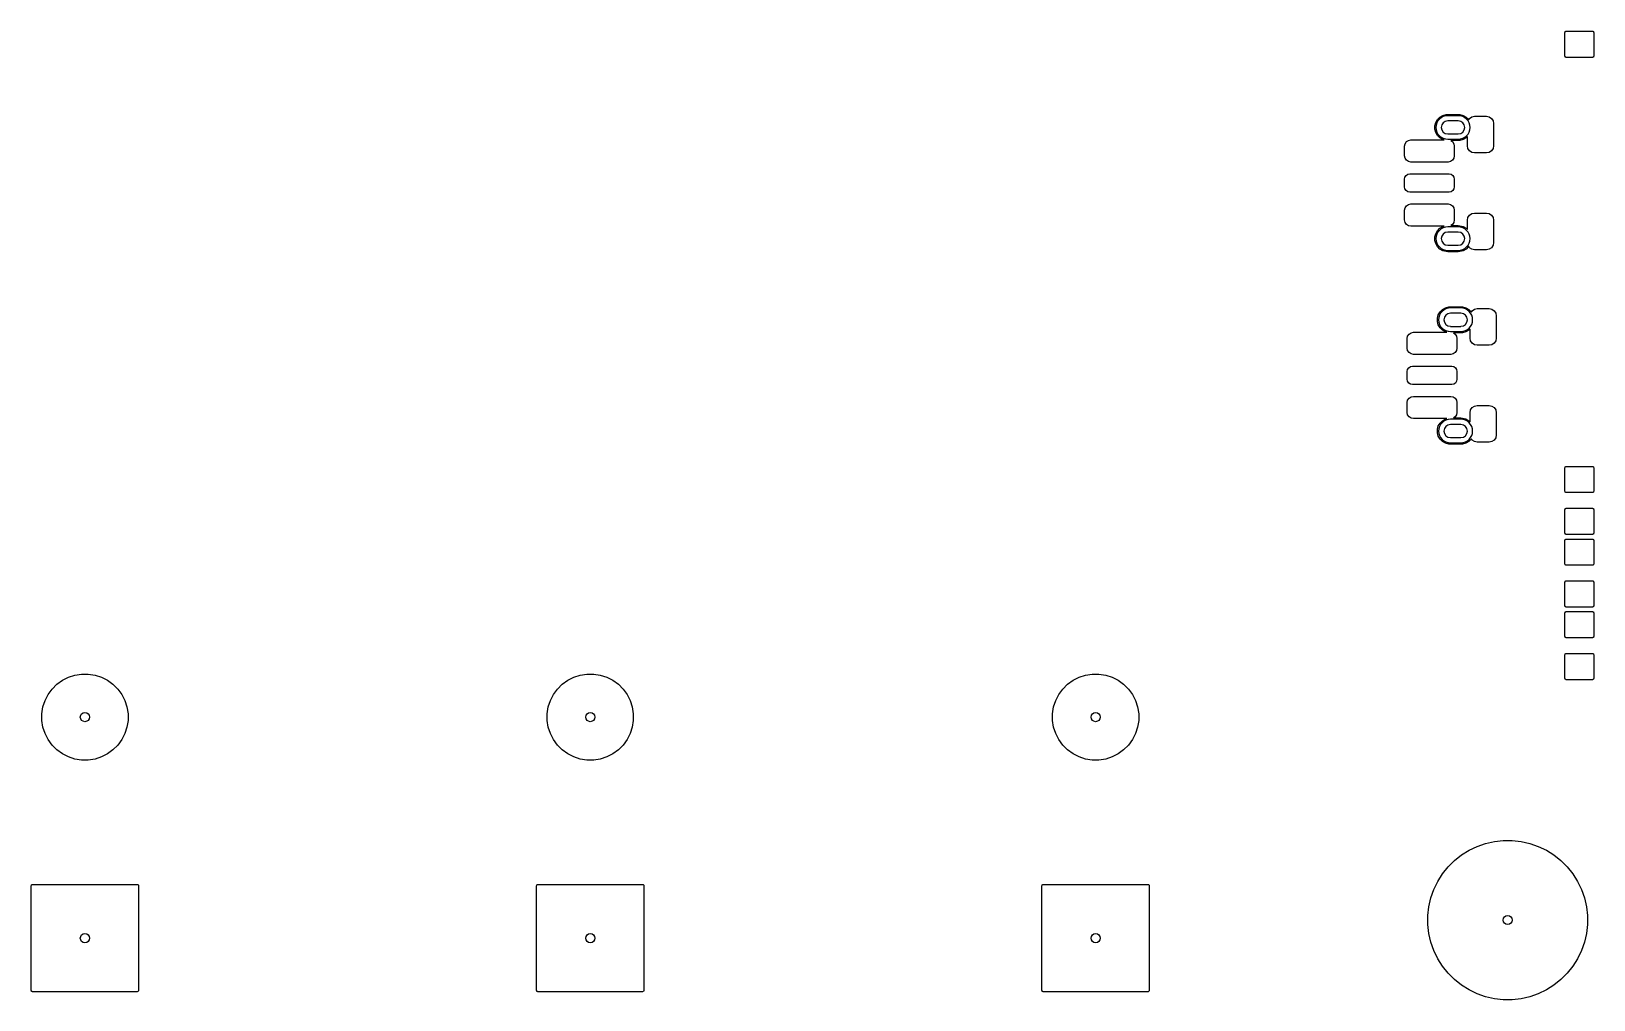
# Model space of a CAD drawing. Header units: inches. Extents: x 0.27 to 5.32, y 0.17 to 3.21.
# Drawn here: x 2.97 to 5.319, y 0.17 to 1.627 of the extents above; entities that cross this region are included whole.
import ezdxf

# ---------------------------------------------------------------- set-up
doc = ezdxf.new("R2010")
doc.units = ezdxf.units.IN
doc.header["$MEASUREMENT"] = 0
doc.layers.add('BLACK', color=250, linetype='CONTINUOUS')

msp = doc.modelspace()

# ---------------------------------------------------------------- linework, layer by layer
at = {"layer": 'BLACK', "linetype": 'CONTINUOUS'}
for p, q in [((5.276, 1.625), (5.2762, 1.6258)), ((5.276, 1.5896), (5.276, 1.625)), ((5.2762, 1.6258), (5.2766, 1.6264)), ((5.2766, 1.6264), (5.2772, 1.6269)), ((5.2772, 1.6269), (5.278, 1.627)), ((5.278, 1.627), (5.3174, 1.627)), ((5.3174, 1.627), (5.3181, 1.6269)), ((5.3181, 1.6269), (5.3188, 1.6264)), ((5.3188, 1.6264), (5.3192, 1.6258)), ((5.3192, 1.6258), (5.3193, 1.625)), ((5.3193, 1.625), (5.3193, 1.5896)), ((5.2762, 1.5889), (5.276, 1.5896)), ((5.2766, 1.5882), (5.2762, 1.5889)), ((5.2772, 1.5878), (5.2766, 1.5882)), ((5.278, 1.5876), (5.2772, 1.5878)), ((5.3174, 1.5876), (5.278, 1.5876)), ((5.3181, 1.5878), (5.3174, 1.5876)), ((5.3188, 1.5882), (5.3181, 1.5878)), ((5.3192, 1.5889), (5.3188, 1.5882)), ((5.3193, 1.5896), (5.3192, 1.5889)), ((5.0803, 1.4849), (5.0817, 1.4899)), ((5.0803, 1.4798), (5.0803, 1.4849)), ((5.0817, 1.4899), (5.0842, 1.4943)), ((5.0842, 1.4943), (5.0879, 1.4979)), ((5.0879, 1.4979), (5.0923, 1.5005)), ((5.0923, 1.5005), (5.0973, 1.5018)), ((5.0973, 1.5018), (5.0998, 1.502)), ((5.0998, 1.502), (5.1156, 1.502)), ((5.1156, 1.5), (5.0998, 1.5)), ((5.1156, 1.502), (5.1182, 1.5018)), ((5.1182, 1.5018), (5.1231, 1.5005)), ((5.1231, 1.5005), (5.1276, 1.4979)), ((5.1276, 1.4979), (5.1312, 1.4943)), ((5.1312, 1.4943), (5.1313, 1.4941)), ((5.1313, 1.4941), (5.1325, 1.4959)), ((5.1325, 1.4959), (5.1361, 1.4982)), ((5.1361, 1.4982), (5.1402, 1.4991)), ((5.1402, 1.4991), (5.1579, 1.4991)), ((5.1579, 1.4991), (5.1621, 1.4982)), ((5.1621, 1.4982), (5.1656, 1.4959)), ((5.1656, 1.4959), (5.1679, 1.4924)), ((5.1679, 1.4924), (5.1687, 1.4882)), ((5.1687, 1.4882), (5.1687, 1.4548)), ((5.0349, 1.4543), (5.0356, 1.4578)), ((5.0356, 1.4578), (5.0376, 1.4609)), ((5.0376, 1.4609), (5.0407, 1.4629)), ((5.0407, 1.4629), (5.0442, 1.4636)), ((5.0442, 1.4636), (5.0942, 1.4636)), ((5.0817, 1.4748), (5.0803, 1.4798)), ((5.0842, 1.4703), (5.0817, 1.4748)), ((5.0879, 1.4667), (5.0842, 1.4703)), ((5.0923, 1.4641), (5.0879, 1.4667)), ((5.0942, 1.4636), (5.0923, 1.4641)), ((5.0998, 1.4646), (5.1156, 1.4646)), ((5.1156, 1.4626), (5.1043, 1.4626)), ((5.1043, 1.4626), (5.1069, 1.4609)), ((5.1069, 1.4609), (5.109, 1.4578)), ((5.109, 1.4578), (5.1097, 1.4543)), ((5.1182, 1.4628), (5.1156, 1.4626)), ((5.1231, 1.4641), (5.1182, 1.4628)), ((5.1276, 1.4667), (5.1231, 1.4641)), ((5.1294, 1.4685), (5.1276, 1.4667)), ((5.1294, 1.4548), (5.1294, 1.4685)), ((5.0349, 1.4395), (5.0349, 1.4543)), ((5.0356, 1.4359), (5.0349, 1.4395)), ((5.0376, 1.4329), (5.0356, 1.4359)), ((5.109, 1.4359), (5.1069, 1.4329)), ((5.1097, 1.4395), (5.109, 1.4359)), ((5.1097, 1.4543), (5.1097, 1.4395)), ((5.1302, 1.4506), (5.1294, 1.4548)), ((5.1325, 1.4471), (5.1302, 1.4506)), ((5.1361, 1.4448), (5.1325, 1.4471)), ((5.1402, 1.4439), (5.1361, 1.4448)), ((5.1579, 1.4439), (5.1402, 1.4439)), ((5.1621, 1.4448), (5.1579, 1.4439)), ((5.1656, 1.4471), (5.1621, 1.4448)), ((5.1679, 1.4506), (5.1656, 1.4471)), ((5.1687, 1.4548), (5.1679, 1.4506)), ((5.0355, 1.4076), (5.0372, 1.4101)), ((5.0372, 1.4101), (5.0397, 1.4118)), ((5.0407, 1.4309), (5.0376, 1.4329)), ((5.0397, 1.4118), (5.0428, 1.4124)), ((5.0442, 1.4302), (5.0407, 1.4309)), ((5.0428, 1.4124), (5.1018, 1.4124)), ((5.1003, 1.4302), (5.0442, 1.4302)), ((5.1039, 1.4309), (5.1003, 1.4302)), ((5.1018, 1.4124), (5.1048, 1.4118)), ((5.1069, 1.4329), (5.1039, 1.4309)), ((5.1048, 1.4118), (5.1074, 1.4101)), ((5.1074, 1.4101), (5.1091, 1.4076)), ((5.0349, 1.4046), (5.0355, 1.4076)), ((5.0349, 1.3928), (5.0349, 1.4046)), ((5.0355, 1.3897), (5.0349, 1.3928)), ((5.0372, 1.3872), (5.0355, 1.3897)), ((5.0397, 1.3855), (5.0372, 1.3872)), ((5.1074, 1.3872), (5.1048, 1.3855)), ((5.1091, 1.3897), (5.1074, 1.3872)), ((5.1091, 1.4076), (5.1097, 1.4046)), ((5.1097, 1.3928), (5.1091, 1.3897)), ((5.1097, 1.4046), (5.1097, 1.3928)), ((5.0356, 1.3614), (5.0376, 1.3644)), ((5.0376, 1.3644), (5.0407, 1.3665)), ((5.0428, 1.3849), (5.0397, 1.3855)), ((5.0407, 1.3665), (5.0442, 1.3672)), ((5.1018, 1.3849), (5.0428, 1.3849)), ((5.0442, 1.3672), (5.1003, 1.3672)), ((5.1003, 1.3672), (5.1039, 1.3665)), ((5.1048, 1.3855), (5.1018, 1.3849)), ((5.1039, 1.3665), (5.1069, 1.3644)), ((5.1069, 1.3644), (5.109, 1.3614)), ((5.0349, 1.3578), (5.0356, 1.3614)), ((5.0349, 1.3431), (5.0349, 1.3578)), ((5.0356, 1.3395), (5.0349, 1.3431)), ((5.0376, 1.3364), (5.0356, 1.3395)), ((5.109, 1.3395), (5.1069, 1.3364)), ((5.109, 1.3614), (5.1097, 1.3578)), ((5.1097, 1.3431), (5.109, 1.3395)), ((5.1097, 1.3578), (5.1097, 1.3431)), ((5.1294, 1.3426), (5.1302, 1.3467)), ((5.1294, 1.3288), (5.1294, 1.3426)), ((5.1302, 1.3467), (5.1325, 1.3502)), ((5.1325, 1.3502), (5.1361, 1.3526)), ((5.1361, 1.3526), (5.1402, 1.3534)), ((5.1402, 1.3534), (5.1579, 1.3534)), ((5.1579, 1.3534), (5.1621, 1.3526)), ((5.1621, 1.3526), (5.1656, 1.3502)), ((5.1656, 1.3502), (5.1679, 1.3467)), ((5.1679, 1.3467), (5.1687, 1.3426)), ((5.1687, 1.3426), (5.1687, 1.3091)), ((5.0407, 1.3344), (5.0376, 1.3364)), ((5.0442, 1.3337), (5.0407, 1.3344)), ((5.0942, 1.3337), (5.0442, 1.3337)), ((5.0803, 1.3176), (5.0817, 1.3225)), ((5.0803, 1.3124), (5.0803, 1.3176)), ((5.0817, 1.3225), (5.0842, 1.327)), ((5.0842, 1.327), (5.0879, 1.3306)), ((5.0879, 1.3306), (5.0923, 1.3332)), ((5.0923, 1.3332), (5.0942, 1.3337)), ((5.1156, 1.3327), (5.0998, 1.3327)), ((5.1069, 1.3364), (5.1043, 1.3347)), ((5.1043, 1.3347), (5.1156, 1.3347)), ((5.1156, 1.3347), (5.1182, 1.3345)), ((5.1182, 1.3345), (5.1231, 1.3332)), ((5.1231, 1.3332), (5.1276, 1.3306)), ((5.1276, 1.3306), (5.1294, 1.3288)), ((5.0817, 1.3075), (5.0803, 1.3124)), ((5.0842, 1.303), (5.0817, 1.3075)), ((5.0879, 1.2994), (5.0842, 1.303)), ((5.0923, 1.2968), (5.0879, 1.2994)), ((5.0973, 1.2955), (5.0923, 1.2968)), ((5.0998, 1.2953), (5.0973, 1.2955)), ((5.0998, 1.2973), (5.1156, 1.2973)), ((5.1156, 1.2953), (5.0998, 1.2953)), ((5.1182, 1.2955), (5.1156, 1.2953)), ((5.1231, 1.2968), (5.1182, 1.2955)), ((5.1276, 1.2994), (5.1231, 1.2968)), ((5.1312, 1.303), (5.1276, 1.2994)), ((5.1313, 1.3032), (5.1312, 1.303)), ((5.1325, 1.3014), (5.1313, 1.3032)), ((5.1361, 1.2991), (5.1325, 1.3014)), ((5.1402, 1.2983), (5.1361, 1.2991)), ((5.1579, 1.2983), (5.1402, 1.2983)), ((5.1621, 1.2991), (5.1579, 1.2983)), ((5.1656, 1.3014), (5.1621, 1.2991)), ((5.1679, 1.305), (5.1656, 1.3014)), ((5.1687, 1.3091), (5.1679, 1.305)), ((5.0843, 1.1955), (5.0856, 1.2005)), ((5.0856, 1.2005), (5.0882, 1.2049)), ((5.0882, 1.2049), (5.0918, 1.2086)), ((5.0918, 1.2086), (5.0962, 1.2111)), ((5.0962, 1.2111), (5.1012, 1.2125)), ((5.1012, 1.2125), (5.1038, 1.2126)), ((5.1038, 1.2126), (5.1195, 1.2126)), ((5.1195, 1.2107), (5.1038, 1.2107)), ((5.1195, 1.2126), (5.1221, 1.2125)), ((5.1221, 1.2125), (5.1271, 1.2111)), ((5.1271, 1.2111), (5.1315, 1.2086)), ((5.1315, 1.2086), (5.1351, 1.2049)), ((5.1351, 1.2049), (5.1353, 1.2047)), ((5.1353, 1.2047), (5.1365, 1.2065)), ((5.1365, 1.2065), (5.14, 1.2089)), ((5.14, 1.2089), (5.1441, 1.2097)), ((5.1441, 1.2097), (5.1619, 1.2097)), ((5.1619, 1.2097), (5.166, 1.2089)), ((5.166, 1.2089), (5.1695, 1.2065)), ((5.1695, 1.2065), (5.1719, 1.203)), ((5.1719, 1.203), (5.1727, 1.1989)), ((5.1727, 1.1989), (5.1727, 1.1654)), ((5.0843, 1.1904), (5.0843, 1.1955)), ((5.0856, 1.1854), (5.0843, 1.1904)), ((5.0882, 1.181), (5.0856, 1.1854)), ((5.0918, 1.1773), (5.0882, 1.181)), ((5.0962, 1.1748), (5.0918, 1.1773)), ((5.0982, 1.1743), (5.0962, 1.1748)), ((5.1038, 1.1752), (5.1195, 1.1752)), ((5.1271, 1.1748), (5.1221, 1.1734)), ((5.1315, 1.1773), (5.1271, 1.1748)), ((5.1333, 1.1791), (5.1315, 1.1773)), ((5.1333, 1.1654), (5.1333, 1.1791)), ((5.0388, 1.1649), (5.0395, 1.1685)), ((5.0388, 1.1501), (5.0388, 1.1649)), ((5.0395, 1.1685), (5.0416, 1.1715)), ((5.0416, 1.1715), (5.0446, 1.1735)), ((5.0446, 1.1735), (5.0482, 1.1743)), ((5.0482, 1.1743), (5.0982, 1.1743)), ((5.1195, 1.1733), (5.1083, 1.1733)), ((5.1083, 1.1733), (5.1109, 1.1715)), ((5.1109, 1.1715), (5.1129, 1.1685)), ((5.1129, 1.1685), (5.1136, 1.1649)), ((5.1136, 1.1649), (5.1136, 1.1501)), ((5.1221, 1.1734), (5.1195, 1.1733)), ((5.1341, 1.1613), (5.1333, 1.1654)), ((5.1365, 1.1577), (5.1341, 1.1613)), ((5.14, 1.1554), (5.1365, 1.1577)), ((5.1441, 1.1546), (5.14, 1.1554)), ((5.1619, 1.1546), (5.1441, 1.1546)), ((5.166, 1.1554), (5.1619, 1.1546)), ((5.1695, 1.1577), (5.166, 1.1554)), ((5.1719, 1.1613), (5.1695, 1.1577)), ((5.1727, 1.1654), (5.1719, 1.1613)), ((5.0395, 1.1466), (5.0388, 1.1501)), ((5.0416, 1.1435), (5.0395, 1.1466)), ((5.0446, 1.1415), (5.0416, 1.1435)), ((5.0482, 1.1408), (5.0446, 1.1415)), ((5.1043, 1.1408), (5.0482, 1.1408)), ((5.1078, 1.1415), (5.1043, 1.1408)), ((5.1109, 1.1435), (5.1078, 1.1415)), ((5.1129, 1.1466), (5.1109, 1.1435)), ((5.1136, 1.1501), (5.1129, 1.1466)), ((5.0388, 1.1152), (5.0394, 1.1182)), ((5.0388, 1.1034), (5.0388, 1.1152)), ((5.0394, 1.1182), (5.0411, 1.1208)), ((5.0411, 1.1208), (5.0437, 1.1225)), ((5.0437, 1.1225), (5.0467, 1.1231)), ((5.0467, 1.1231), (5.1057, 1.1231)), ((5.1057, 1.1231), (5.1088, 1.1225)), ((5.1088, 1.1225), (5.1113, 1.1208)), ((5.1113, 1.1208), (5.113, 1.1182)), ((5.113, 1.1182), (5.1136, 1.1152)), ((5.1136, 1.1152), (5.1136, 1.1034)), ((5.0394, 1.1004), (5.0388, 1.1034)), ((5.0411, 1.0978), (5.0394, 1.1004)), ((5.0437, 1.0961), (5.0411, 1.0978)), ((5.0467, 1.0955), (5.0437, 1.0961)), ((5.1057, 1.0955), (5.0467, 1.0955)), ((5.1088, 1.0961), (5.1057, 1.0955)), ((5.1113, 1.0978), (5.1088, 1.0961)), ((5.113, 1.1004), (5.1113, 1.0978)), ((5.1136, 1.1034), (5.113, 1.1004)), ((5.0388, 1.0684), (5.0395, 1.072)), ((5.0388, 1.0537), (5.0388, 1.0684)), ((5.0395, 1.072), (5.0416, 1.0751)), ((5.0416, 1.0751), (5.0446, 1.0771)), ((5.0446, 1.0771), (5.0482, 1.0778)), ((5.0482, 1.0778), (5.1043, 1.0778)), ((5.1043, 1.0778), (5.1078, 1.0771)), ((5.1078, 1.0771), (5.1109, 1.0751)), ((5.1109, 1.0751), (5.1129, 1.072)), ((5.1129, 1.072), (5.1136, 1.0684)), ((5.1136, 1.0684), (5.1136, 1.0537)), ((5.1333, 1.0532), (5.1341, 1.0573)), ((5.1341, 1.0573), (5.1365, 1.0608)), ((5.1365, 1.0608), (5.14, 1.0632)), ((5.14, 1.0632), (5.1441, 1.064)), ((5.1441, 1.064), (5.1619, 1.064)), ((5.1619, 1.064), (5.166, 1.0632)), ((5.166, 1.0632), (5.1695, 1.0608)), ((5.1695, 1.0608), (5.1719, 1.0573)), ((5.1719, 1.0573), (5.1727, 1.0532)), ((5.0395, 1.0501), (5.0388, 1.0537)), ((5.0416, 1.0471), (5.0395, 1.0501)), ((5.0446, 1.045), (5.0416, 1.0471)), ((5.0482, 1.0443), (5.0446, 1.045)), ((5.0982, 1.0443), (5.0482, 1.0443)), ((5.0856, 1.0332), (5.0882, 1.0376)), ((5.0882, 1.0376), (5.0918, 1.0412)), ((5.0918, 1.0412), (5.0962, 1.0438)), ((5.0962, 1.0438), (5.0982, 1.0443)), ((5.1195, 1.0433), (5.1038, 1.0433)), ((5.1109, 1.0471), (5.1083, 1.0453)), ((5.1083, 1.0453), (5.1195, 1.0453)), ((5.1129, 1.0501), (5.1109, 1.0471)), ((5.1136, 1.0537), (5.1129, 1.0501)), ((5.1195, 1.0453), (5.1221, 1.0451)), ((5.1221, 1.0451), (5.1271, 1.0438)), ((5.1271, 1.0438), (5.1315, 1.0412)), ((5.1315, 1.0412), (5.1333, 1.0395)), ((5.1333, 1.0395), (5.1333, 1.0532)), ((5.1727, 1.0532), (5.1727, 1.0197)), ((5.0843, 1.0282), (5.0856, 1.0332)), ((5.0843, 1.0231), (5.0843, 1.0282)), ((5.0856, 1.0181), (5.0843, 1.0231)), ((5.0882, 1.0136), (5.0856, 1.0181)), ((5.0918, 1.01), (5.0882, 1.0136)), ((5.1351, 1.0136), (5.1315, 1.01)), ((5.1353, 1.0139), (5.1351, 1.0136)), ((5.1365, 1.0121), (5.1353, 1.0139)), ((5.14, 1.0097), (5.1365, 1.0121)), ((5.1695, 1.0121), (5.166, 1.0097)), ((5.1719, 1.0156), (5.1695, 1.0121)), ((5.1727, 1.0197), (5.1719, 1.0156)), ((5.0962, 1.0074), (5.0918, 1.01)), ((5.1012, 1.0061), (5.0962, 1.0074)), ((5.1038, 1.0059), (5.1012, 1.0061)), ((5.1038, 1.0079), (5.1195, 1.0079)), ((5.1195, 1.0059), (5.1038, 1.0059)), ((5.1221, 1.0061), (5.1195, 1.0059)), ((5.1271, 1.0074), (5.1221, 1.0061)), ((5.1315, 1.01), (5.1271, 1.0074)), ((5.1441, 1.0089), (5.14, 1.0097)), ((5.1619, 1.0089), (5.1441, 1.0089)), ((5.166, 1.0097), (5.1619, 1.0089)), ((5.276, 0.9705), (5.2762, 0.9713)), ((5.276, 0.9351), (5.276, 0.9705)), ((5.2762, 0.9713), (5.2766, 0.9719)), ((5.2766, 0.9719), (5.2772, 0.9723)), ((5.2772, 0.9723), (5.278, 0.9725)), ((5.278, 0.9725), (5.3174, 0.9725)), ((5.3174, 0.9725), (5.3181, 0.9723)), ((5.3181, 0.9723), (5.3188, 0.9719)), ((5.3188, 0.9719), (5.3192, 0.9713)), ((5.3192, 0.9713), (5.3193, 0.9705)), ((5.3193, 0.9705), (5.3193, 0.9351)), ((5.2762, 0.9343), (5.276, 0.9351)), ((5.2766, 0.9337), (5.2762, 0.9343)), ((5.2772, 0.9333), (5.2766, 0.9337)), ((5.278, 0.9331), (5.2772, 0.9333)), ((5.3174, 0.9331), (5.278, 0.9331)), ((5.3181, 0.9333), (5.3174, 0.9331)), ((5.3188, 0.9337), (5.3181, 0.9333)), ((5.3192, 0.9343), (5.3188, 0.9337)), ((5.3193, 0.9351), (5.3192, 0.9343)), ((5.276, 0.9075), (5.2762, 0.9083)), ((5.276, 0.8721), (5.276, 0.9075)), ((5.2762, 0.9083), (5.2766, 0.9089)), ((5.2766, 0.9089), (5.2772, 0.9093)), ((5.2772, 0.9093), (5.278, 0.9095)), ((5.278, 0.9095), (5.3174, 0.9095)), ((5.3174, 0.9095), (5.3181, 0.9093)), ((5.3181, 0.9093), (5.3188, 0.9089)), ((5.3188, 0.9089), (5.3192, 0.9083)), ((5.3192, 0.9083), (5.3193, 0.9075)), ((5.3193, 0.9075), (5.3193, 0.8721)), ((5.2762, 0.8713), (5.276, 0.8721)), ((5.2766, 0.8707), (5.2762, 0.8713)), ((5.2772, 0.8703), (5.2766, 0.8707)), ((5.278, 0.8701), (5.2772, 0.8703)), ((5.3174, 0.8701), (5.278, 0.8701)), ((5.3181, 0.8703), (5.3174, 0.8701)), ((5.3188, 0.8707), (5.3181, 0.8703)), ((5.3192, 0.8713), (5.3188, 0.8707)), ((5.3193, 0.8721), (5.3192, 0.8713)), ((5.276, 0.8613), (5.2762, 0.862)), ((5.276, 0.8258), (5.276, 0.8613)), ((5.2762, 0.862), (5.2766, 0.8627)), ((5.2766, 0.8627), (5.2772, 0.8631)), ((5.2772, 0.8631), (5.278, 0.8632)), ((5.278, 0.8632), (5.3174, 0.8632)), ((5.3174, 0.8632), (5.3181, 0.8631)), ((5.3181, 0.8631), (5.3188, 0.8627)), ((5.3188, 0.8627), (5.3192, 0.862)), ((5.3192, 0.862), (5.3193, 0.8613)), ((5.3193, 0.8613), (5.3193, 0.8258)), ((5.2762, 0.8251), (5.276, 0.8258)), ((5.2766, 0.8244), (5.2762, 0.8251)), ((5.2772, 0.824), (5.2766, 0.8244)), ((5.278, 0.8239), (5.2772, 0.824)), ((5.3174, 0.8239), (5.278, 0.8239)), ((5.3181, 0.824), (5.3174, 0.8239)), ((5.3188, 0.8244), (5.3181, 0.824)), ((5.3192, 0.8251), (5.3188, 0.8244)), ((5.3193, 0.8258), (5.3192, 0.8251)), ((5.276, 0.7983), (5.2762, 0.799)), ((5.2762, 0.799), (5.2766, 0.7997)), ((5.2766, 0.7997), (5.2772, 0.8001)), ((5.2772, 0.8001), (5.278, 0.8002)), ((5.278, 0.8002), (5.3174, 0.8002)), ((5.3174, 0.8002), (5.3181, 0.8001)), ((5.3181, 0.8001), (5.3188, 0.7997)), ((5.3188, 0.7997), (5.3192, 0.799)), ((5.3192, 0.799), (5.3193, 0.7983)), ((5.276, 0.7628), (5.276, 0.7983)), ((5.3193, 0.7983), (5.3193, 0.7628)), ((5.2762, 0.7621), (5.276, 0.7628)), ((5.276, 0.752), (5.2762, 0.7528)), ((5.276, 0.7166), (5.276, 0.752)), ((5.2766, 0.7614), (5.2762, 0.7621)), ((5.2762, 0.7528), (5.2766, 0.7534)), ((5.2772, 0.761), (5.2766, 0.7614)), ((5.2766, 0.7534), (5.2772, 0.7538)), ((5.278, 0.7609), (5.2772, 0.761)), ((5.2772, 0.7538), (5.278, 0.754)), ((5.3174, 0.7609), (5.278, 0.7609)), ((5.278, 0.754), (5.3174, 0.754)), ((5.3181, 0.761), (5.3174, 0.7609)), ((5.3174, 0.754), (5.3181, 0.7538)), ((5.3188, 0.7614), (5.3181, 0.761)), ((5.3181, 0.7538), (5.3188, 0.7534)), ((5.3192, 0.7621), (5.3188, 0.7614)), ((5.3188, 0.7534), (5.3192, 0.7528)), ((5.3193, 0.7628), (5.3192, 0.7621)), ((5.3192, 0.7528), (5.3193, 0.752)), ((5.3193, 0.752), (5.3193, 0.7166)), ((5.2762, 0.7158), (5.276, 0.7166)), ((5.2766, 0.7152), (5.2762, 0.7158)), ((5.2772, 0.7148), (5.2766, 0.7152)), ((5.278, 0.7146), (5.2772, 0.7148)), ((5.3174, 0.7146), (5.278, 0.7146)), ((5.3181, 0.7148), (5.3174, 0.7146)), ((5.3188, 0.7152), (5.3181, 0.7148)), ((5.3192, 0.7158), (5.3188, 0.7152)), ((5.3193, 0.7166), (5.3192, 0.7158)), ((5.276, 0.689), (5.2762, 0.6898)), ((5.276, 0.6536), (5.276, 0.689)), ((5.2762, 0.6898), (5.2766, 0.6904)), ((5.2766, 0.6904), (5.2772, 0.6908)), ((5.2772, 0.6908), (5.278, 0.691)), ((5.278, 0.691), (5.3174, 0.691)), ((5.3174, 0.691), (5.3181, 0.6908)), ((5.3181, 0.6908), (5.3188, 0.6904)), ((5.3188, 0.6904), (5.3192, 0.6898)), ((5.3192, 0.6898), (5.3193, 0.689)), ((5.3193, 0.689), (5.3193, 0.6536)), ((3.0258, 0.6553), (3.0355, 0.6585)), ((3.0355, 0.6585), (3.0455, 0.6601)), ((3.0455, 0.6601), (3.0557, 0.6601)), ((3.0557, 0.6601), (3.0658, 0.6585)), ((3.0658, 0.6585), (3.0755, 0.6553)), ((3.7856, 0.6553), (3.7953, 0.6585)), ((3.7953, 0.6585), (3.8054, 0.6601)), ((3.8054, 0.6601), (3.8156, 0.6601)), ((3.8156, 0.6601), (3.8256, 0.6585)), ((3.8256, 0.6585), (3.8353, 0.6553)), ((4.5455, 0.6553), (4.5552, 0.6585)), ((4.5552, 0.6585), (4.5652, 0.6601)), ((4.5652, 0.6601), (4.5754, 0.6601)), ((4.5754, 0.6601), (4.5855, 0.6585)), ((4.5855, 0.6585), (4.5952, 0.6553)), ((2.9952, 0.6293), (3.0012, 0.6375)), ((3.0012, 0.6375), (3.0084, 0.6447)), ((3.0084, 0.6447), (3.0167, 0.6507)), ((3.0167, 0.6507), (3.0258, 0.6553)), ((3.0755, 0.6553), (3.0846, 0.6507)), ((3.0846, 0.6507), (3.0928, 0.6447)), ((3.0928, 0.6447), (3.1, 0.6375)), ((3.1, 0.6375), (3.106, 0.6293)), ((3.7551, 0.6293), (3.7611, 0.6375)), ((3.7611, 0.6375), (3.7683, 0.6447)), ((3.7683, 0.6447), (3.7765, 0.6507)), ((3.7765, 0.6507), (3.7856, 0.6553)), ((3.8353, 0.6553), (3.8444, 0.6507)), ((3.8444, 0.6507), (3.8527, 0.6447)), ((3.8527, 0.6447), (3.8599, 0.6375)), ((3.8599, 0.6375), (3.8659, 0.6293)), ((4.5149, 0.6293), (4.5209, 0.6375)), ((4.5209, 0.6375), (4.5281, 0.6447)), ((4.5281, 0.6447), (4.5364, 0.6507)), ((4.5364, 0.6507), (4.5455, 0.6553)), ((4.5952, 0.6553), (4.6043, 0.6507)), ((4.6043, 0.6507), (4.6125, 0.6447)), ((4.6125, 0.6447), (4.6197, 0.6375)), ((4.6197, 0.6375), (4.6257, 0.6293)), ((5.2762, 0.6528), (5.276, 0.6536)), ((5.2766, 0.6522), (5.2762, 0.6528)), ((5.2772, 0.6518), (5.2766, 0.6522)), ((5.278, 0.6516), (5.2772, 0.6518)), ((5.3174, 0.6516), (5.278, 0.6516)), ((5.3181, 0.6518), (5.3174, 0.6516)), ((5.3188, 0.6522), (5.3181, 0.6518)), ((5.3192, 0.6528), (5.3188, 0.6522)), ((5.3193, 0.6536), (5.3192, 0.6528)), ((2.9875, 0.6105), (2.9906, 0.6202)), ((2.9906, 0.6202), (2.9952, 0.6293)), ((3.106, 0.6293), (3.1106, 0.6202)), ((3.1106, 0.6202), (3.1138, 0.6105)), ((3.7473, 0.6105), (3.7505, 0.6202)), ((3.7505, 0.6202), (3.7551, 0.6293)), ((3.8659, 0.6293), (3.8705, 0.6202)), ((3.8705, 0.6202), (3.8736, 0.6105)), ((4.5071, 0.6105), (4.5103, 0.6202)), ((4.5103, 0.6202), (4.5149, 0.6293)), ((4.6257, 0.6293), (4.6303, 0.6202)), ((4.6303, 0.6202), (4.6335, 0.6105)), ((2.9859, 0.6004), (2.9875, 0.6105)), ((2.9859, 0.5902), (2.9859, 0.6004)), ((2.9875, 0.5802), (2.9859, 0.5902)), ((3.1138, 0.6105), (3.1154, 0.6004)), ((3.1154, 0.5902), (3.1138, 0.5802)), ((3.1154, 0.6004), (3.1154, 0.5902)), ((3.7457, 0.6004), (3.7473, 0.6105)), ((3.7457, 0.5902), (3.7457, 0.6004)), ((3.7473, 0.5802), (3.7457, 0.5902)), ((3.8736, 0.6105), (3.8752, 0.6004)), ((3.8752, 0.5902), (3.8736, 0.5802)), ((3.8752, 0.6004), (3.8752, 0.5902)), ((4.5056, 0.6004), (4.5071, 0.6105)), ((4.5056, 0.5902), (4.5056, 0.6004)), ((4.5071, 0.5802), (4.5056, 0.5902)), ((4.6335, 0.6105), (4.6351, 0.6004)), ((4.6351, 0.5902), (4.6335, 0.5802)), ((4.6351, 0.6004), (4.6351, 0.5902)), ((2.9906, 0.5705), (2.9875, 0.5802)), ((2.9952, 0.5614), (2.9906, 0.5705)), ((3.1106, 0.5705), (3.106, 0.5614)), ((3.1138, 0.5802), (3.1106, 0.5705)), ((3.7505, 0.5705), (3.7473, 0.5802)), ((3.7551, 0.5614), (3.7505, 0.5705)), ((3.8705, 0.5705), (3.8659, 0.5614)), ((3.8736, 0.5802), (3.8705, 0.5705)), ((4.5103, 0.5705), (4.5071, 0.5802)), ((4.5149, 0.5614), (4.5103, 0.5705)), ((4.6303, 0.5705), (4.6257, 0.5614)), ((4.6335, 0.5802), (4.6303, 0.5705)), ((3.0012, 0.5531), (2.9952, 0.5614)), ((3.0084, 0.5459), (3.0012, 0.5531)), ((3.0167, 0.5399), (3.0084, 0.5459)), ((3.0928, 0.5459), (3.0846, 0.5399)), ((3.1, 0.5531), (3.0928, 0.5459)), ((3.106, 0.5614), (3.1, 0.5531)), ((3.7611, 0.5531), (3.7551, 0.5614)), ((3.7683, 0.5459), (3.7611, 0.5531)), ((3.7765, 0.5399), (3.7683, 0.5459)), ((3.8527, 0.5459), (3.8444, 0.5399)), ((3.8599, 0.5531), (3.8527, 0.5459)), ((3.8659, 0.5614), (3.8599, 0.5531)), ((4.5209, 0.5531), (4.5149, 0.5614)), ((4.5281, 0.5459), (4.5209, 0.5531)), ((4.5364, 0.5399), (4.5281, 0.5459)), ((4.6125, 0.5459), (4.6043, 0.5399)), ((4.6197, 0.5531), (4.6125, 0.5459)), ((4.6257, 0.5614), (4.6197, 0.5531)), ((3.0258, 0.5353), (3.0167, 0.5399)), ((3.0355, 0.5321), (3.0258, 0.5353)), ((3.0455, 0.5306), (3.0355, 0.5321)), ((3.0557, 0.5306), (3.0455, 0.5306)), ((3.0658, 0.5321), (3.0557, 0.5306)), ((3.0755, 0.5353), (3.0658, 0.5321)), ((3.0846, 0.5399), (3.0755, 0.5353)), ((3.7856, 0.5353), (3.7765, 0.5399)), ((3.7953, 0.5321), (3.7856, 0.5353)), ((3.8054, 0.5306), (3.7953, 0.5321)), ((3.8156, 0.5306), (3.8054, 0.5306)), ((3.8256, 0.5321), (3.8156, 0.5306)), ((3.8353, 0.5353), (3.8256, 0.5321)), ((3.8444, 0.5399), (3.8353, 0.5353)), ((4.5455, 0.5353), (4.5364, 0.5399)), ((4.5552, 0.5321), (4.5455, 0.5353)), ((4.5652, 0.5306), (4.5552, 0.5321)), ((4.5754, 0.5306), (4.5652, 0.5306)), ((4.5855, 0.5321), (4.5754, 0.5306)), ((4.5952, 0.5353), (4.5855, 0.5321)), ((4.6043, 0.5399), (4.5952, 0.5353)), ((5.1319, 0.3951), (5.144, 0.4009)), ((5.144, 0.4009), (5.1568, 0.4054)), ((5.1568, 0.4054), (5.1699, 0.4084)), ((5.1699, 0.4084), (5.1833, 0.4099)), ((5.1833, 0.4099), (5.1967, 0.4099)), ((5.1967, 0.4099), (5.2101, 0.4084)), ((5.2101, 0.4084), (5.2232, 0.4054)), ((5.2232, 0.4054), (5.236, 0.4009)), ((5.236, 0.4009), (5.2481, 0.3951)), ((5.1005, 0.37), (5.11, 0.3795)), ((5.11, 0.3795), (5.1205, 0.3879)), ((5.1205, 0.3879), (5.1319, 0.3951)), ((5.2481, 0.3951), (5.2595, 0.3879)), ((5.2595, 0.3879), (5.27, 0.3795)), ((5.27, 0.3795), (5.2795, 0.37)), ((5.0849, 0.3481), (5.0921, 0.3595)), ((5.0921, 0.3595), (5.1005, 0.37)), ((5.2795, 0.37), (5.2879, 0.3595)), ((5.2879, 0.3595), (5.2951, 0.3481)), ((2.9699, 0.3416), (2.9701, 0.3423)), ((2.9699, 0.1841), (2.9699, 0.3416)), ((2.9701, 0.3423), (2.9705, 0.343)), ((2.9705, 0.343), (2.9711, 0.3434)), ((2.9711, 0.3434), (2.9719, 0.3435)), ((2.9719, 0.3435), (3.1294, 0.3435)), ((3.1294, 0.3435), (3.1301, 0.3434)), ((3.1301, 0.3434), (3.1308, 0.343)), ((3.1308, 0.343), (3.1312, 0.3423)), ((3.1312, 0.3423), (3.1313, 0.3416)), ((3.1313, 0.3416), (3.1313, 0.1841)), ((3.7298, 0.3416), (3.7299, 0.3423)), ((3.7298, 0.1841), (3.7298, 0.3416)), ((3.7299, 0.3423), (3.7303, 0.343)), ((3.7303, 0.343), (3.731, 0.3434)), ((3.731, 0.3434), (3.7317, 0.3435)), ((3.7317, 0.3435), (3.8892, 0.3435)), ((3.8892, 0.3435), (3.89, 0.3434)), ((3.89, 0.3434), (3.8906, 0.343)), ((3.8906, 0.343), (3.891, 0.3423)), ((3.891, 0.3423), (3.8912, 0.3416)), ((3.8912, 0.3416), (3.8912, 0.1841)), ((4.4896, 0.3416), (4.4898, 0.3423)), ((4.4896, 0.1841), (4.4896, 0.3416)), ((4.4898, 0.3423), (4.4902, 0.343)), ((4.4902, 0.343), (4.4908, 0.3434)), ((4.4908, 0.3434), (4.4916, 0.3435)), ((4.4916, 0.3435), (4.6491, 0.3435)), ((4.6491, 0.3435), (4.6498, 0.3434)), ((4.6498, 0.3434), (4.6504, 0.343)), ((4.6504, 0.343), (4.6509, 0.3423)), ((4.6509, 0.3423), (4.651, 0.3416)), ((4.651, 0.3416), (4.651, 0.1841)), ((5.0746, 0.3232), (5.0791, 0.336)), ((5.0791, 0.336), (5.0849, 0.3481)), ((5.2951, 0.3481), (5.3009, 0.336)), ((5.3009, 0.336), (5.3054, 0.3232)), ((5.0701, 0.2967), (5.0716, 0.3101)), ((5.0716, 0.3101), (5.0746, 0.3232)), ((5.3054, 0.3232), (5.3084, 0.3101)), ((5.3084, 0.3101), (5.3099, 0.2967)), ((5.0701, 0.2833), (5.0701, 0.2967)), ((5.0716, 0.2699), (5.0701, 0.2833)), ((5.3099, 0.2833), (5.3084, 0.2699)), ((5.3099, 0.2967), (5.3099, 0.2833)), ((5.0746, 0.2568), (5.0716, 0.2699)), ((5.3084, 0.2699), (5.3054, 0.2568)), ((5.0791, 0.244), (5.0746, 0.2568)), ((5.0849, 0.2319), (5.0791, 0.244)), ((5.3009, 0.244), (5.2951, 0.2319)), ((5.3054, 0.2568), (5.3009, 0.244)), ((5.0921, 0.2205), (5.0849, 0.2319)), ((5.1005, 0.21), (5.0921, 0.2205)), ((5.2879, 0.2205), (5.2795, 0.21)), ((5.2951, 0.2319), (5.2879, 0.2205)), ((5.11, 0.2005), (5.1005, 0.21)), ((5.1205, 0.1921), (5.11, 0.2005)), ((5.1319, 0.1849), (5.1205, 0.1921)), ((5.2595, 0.1921), (5.2481, 0.1849)), ((5.27, 0.2005), (5.2595, 0.1921)), ((5.2795, 0.21), (5.27, 0.2005)), ((2.9701, 0.1833), (2.9699, 0.1841)), ((2.9705, 0.1827), (2.9701, 0.1833)), ((2.9711, 0.1823), (2.9705, 0.1827)), ((2.9719, 0.1821), (2.9711, 0.1823)), ((3.1294, 0.1821), (2.9719, 0.1821)), ((3.1301, 0.1823), (3.1294, 0.1821)), ((3.1308, 0.1827), (3.1301, 0.1823)), ((3.1312, 0.1833), (3.1308, 0.1827)), ((3.1313, 0.1841), (3.1312, 0.1833)), ((3.7299, 0.1833), (3.7298, 0.1841)), ((3.7303, 0.1827), (3.7299, 0.1833)), ((3.731, 0.1823), (3.7303, 0.1827)), ((3.7317, 0.1821), (3.731, 0.1823)), ((3.8892, 0.1821), (3.7317, 0.1821)), ((3.89, 0.1823), (3.8892, 0.1821)), ((3.8906, 0.1827), (3.89, 0.1823)), ((3.891, 0.1833), (3.8906, 0.1827)), ((3.8912, 0.1841), (3.891, 0.1833)), ((4.4898, 0.1833), (4.4896, 0.1841)), ((4.4902, 0.1827), (4.4898, 0.1833)), ((4.4908, 0.1823), (4.4902, 0.1827)), ((4.4916, 0.1821), (4.4908, 0.1823)), ((4.6491, 0.1821), (4.4916, 0.1821)), ((4.6498, 0.1823), (4.6491, 0.1821)), ((4.6504, 0.1827), (4.6498, 0.1823)), ((4.6509, 0.1833), (4.6504, 0.1827)), ((4.651, 0.1841), (4.6509, 0.1833)), ((5.144, 0.1791), (5.1319, 0.1849)), ((5.1568, 0.1746), (5.144, 0.1791)), ((5.1699, 0.1716), (5.1568, 0.1746)), ((5.1833, 0.1701), (5.1699, 0.1716)), ((5.1967, 0.1701), (5.1833, 0.1701)), ((5.2101, 0.1716), (5.1967, 0.1701)), ((5.2232, 0.1746), (5.2101, 0.1716)), ((5.236, 0.1791), (5.2232, 0.1746)), ((5.2481, 0.1849), (5.236, 0.1791))]:
    msp.add_line(p, q, dxfattribs=at)
at = {"layer": 'BLACK'}
for centre in [(3.0506, 0.5953), (3.0506, 0.5953), (3.8105, 0.5953), (3.8105, 0.5953), (4.5703, 0.5953), (4.5703, 0.5953), (5.19, 0.29), (3.0506, 0.2628), (3.8105, 0.2628), (4.5703, 0.2628)]:
    msp.add_circle(centre, 0.00689, dxfattribs=at)
for centre, start, end in [((5.0998, 1.4823), 90, 270), ((5.1156, 1.4823), -90, 90), ((5.0998, 1.315), 90, 270), ((5.1156, 1.315), -90, 90), ((5.1038, 1.193), 90, 270), ((5.1195, 1.193), -90, 90), ((5.1038, 1.0256), 90, 270), ((5.1195, 1.0256), -90, 90)]:
    msp.add_arc(centre, 0.0177, start, end, dxfattribs=at)
at = {"layer": 'WHITE', "linetype": 'CONTINUOUS'}
for p, q in [((5.1156, 1.4922), (5.0998, 1.4922)), ((5.0998, 1.4725), (5.1156, 1.4725)), ((5.1156, 1.3248), (5.0998, 1.3248)), ((5.0998, 1.3052), (5.1156, 1.3052)), ((5.1195, 1.2028), (5.1038, 1.2028)), ((5.1038, 1.1831), (5.1195, 1.1831)), ((5.1195, 1.0355), (5.1038, 1.0355)), ((5.1038, 1.0158), (5.1195, 1.0158))]:
    msp.add_line(p, q, dxfattribs=at)
at = {"layer": 'WHITE'}
for centre in [(5.19, 0.29), (3.0506, 0.2628), (3.8105, 0.2628), (4.5703, 0.2628)]:
    msp.add_circle(centre, 0.00689, dxfattribs=at)
for centre, start, end in [((5.0998, 1.4823), 90, 270), ((5.1156, 1.4823), -90, 90), ((5.0998, 1.315), 90, 270), ((5.1156, 1.315), -90, 90), ((5.1038, 1.193), 90, 270), ((5.1195, 1.193), -90, 90), ((5.1038, 1.0256), 90, 270), ((5.1195, 1.0256), -90, 90)]:
    msp.add_arc(centre, 0.00984, start, end, dxfattribs=at)

doc.saveas('drawing.dxf')
